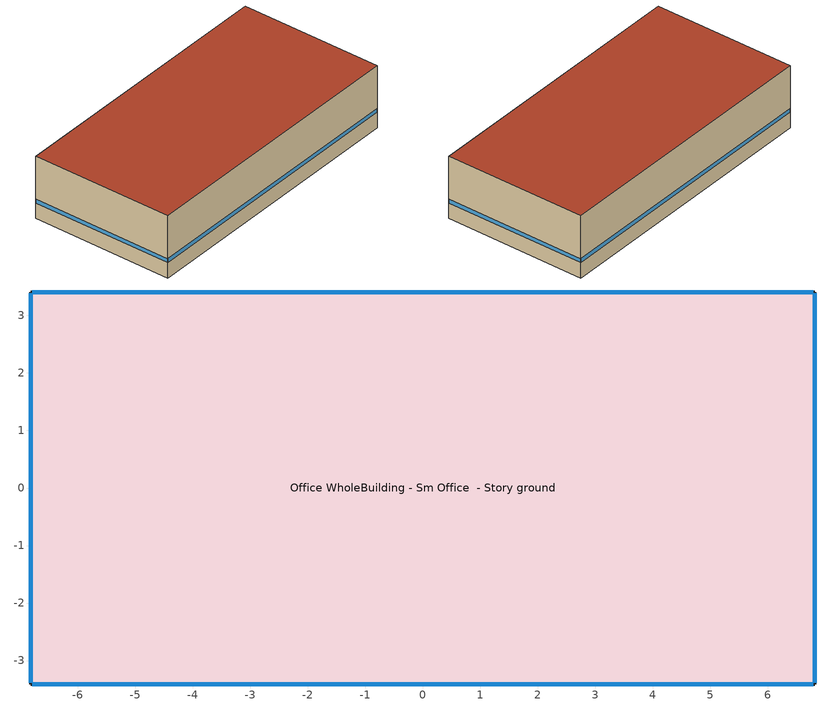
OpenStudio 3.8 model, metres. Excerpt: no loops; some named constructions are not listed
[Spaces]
Office WholeBuilding - Sm Office  - Story ground
 floor ground (Foundation F 1.26W/m*K Perim 40.89m Area 92.9m2): -6.82,-3.41 -6.82,3.41 6.82,3.41 6.82,-3.41 z0
 wall outside: -6.82,3.41 -6.82,-3.41 6.82,-3.41 6.82,3.41 -6.82,3.41 z0:3.05
 window: -6.82,3.38 -6.82,-3.38 / -6.79,-3.41 6.79,-3.41 / 6.82,-3.38 6.82,3.38 / 6.79,3.41 -6.79,3.41 z0.76:0.95
 roof outside: 6.82,-3.41 6.82,3.41 -6.82,3.41 -6.82,-3.41 z3.05
[SizingPeriod:DesignDay] Barometric Pressure {Pa}=99134; Wind Speed {m/s}=3.4; Wind Direction {deg}=260; Rain Indicator=No; Snow Indicator=No; Day of Month=21; Day Type=SummerDesignDay; Daylight Saving Time Indicator=No; Humidity Condition Type=Wetbulb; Dry-Bulb Temperature Range Modifier Type=DefaultMultipliers; Solar Model Indicator=ASHRAETau
Name | Maximum Dry-Bulb Temperature {C} | Daily Dry-Bulb Temperature Range {deltaC} | Month | Wetbulb or DewPoint at Maximum Dry-Bulb {C} | ASHRAE Clear Sky Optical Depth for Beam Irradiance | ASHRAE Clear Sky Optical Depth for Diffuse Irradiance
Nashville Metropoli October .4% Condns DB=>MCWB 1 | 29.6 | 11.9 | 10 | 20.1 | 0.373 | 2.435
Nashville Metropoli September .4% Condns DB=>MCWB 1 | 34.3 | 11.1 | 9 | 21.8 | 0.405 | 2.346
[Schedule:Day]
Clothing Schedule Summer Clothes: 24, 0, 0.5
Office BLDG_EQUIP_EndUseData Sat Day: No, 0, 15, 0.61447, 0, 30, 0.615848, 0, 45, 0.617226, 1, 0, 0.618683, 1, 15, 0.62014, 1, 30, 0.621597, 1, 45, 0.623055, 2, 0, 0.624194, 2, 15, 0.625333, 2, 30, 0.626472, 2, 45, 0.627611, 3, 0, 0.627908, 3, 15, 0.628205, 3, 30, 0.628503, 3, 45, 0.6288, 4, 0, 0.62717, 4, 15, 0.625539, 4, 30, 0.623909, 4, 45, 0.62416, 5, 0, 0.624411, 5, 15, 0.624663, 5, 30, 0.624914, 5, 45, 0.623406, 6, 0, 0.621899, 6, 15, 0.620391, 6, 30, 0.618884, 6, 45, 0.618176, 7, 0, 0.617469, 7, 15, 0.616761, 7, 30, 0.616053, 7, 45, 0.615823, 8, 0, 0.615593, 8, 15, 0.615362, 8, 30, 0.615132, 8, 45, 0.615107, 9, 0, 0.615082, 9, 15, 0.615057, 9, 30, 0.615031, 9, 45, 0.614985, 10, 0, 0.614939, 10, 15, 0.614893, 10, 30, 0.614847, 10, 45, 0.614692, 11, 0, 0.614537, 11, 15, 0.614382, 11, 30, 0.614227, 11, 45, 0.613817, 12, 0, 0.613407, 12, 15, 0.612996, 12, 30, 0.612586, 12, 45, 0.611003, 13, 0, 0.60942, 13, 15, 0.607837, 13, 30, 0.606254, 13, 45, 0.604475, 14, 0, 0.602695, 14, 15, 0.600915, 14, 30, 0.599136, 14, 45, 0.598692, 15, 0, 0.598248, 15, 15, 0.597804, 15, 30, 0.59736, 15, 45, 0.59772, 16, 0, 0.59808, 16, 15, 0.59844, 16, 30, 0.598801, 16, 45, 0.599353, 17, 0, 0.599906, 17, 15, 0.600459, 17, 30, 0.601012, 17, 45, 0.601455, 18, 0, 0.601899, 18, 15, 0.602343, 18, 30, 0.602787, 18, 45, 0.603487, 19, 0, 0.604187, 19, 15, 0.604888, 19, 30, 0.605588, 19, 45, 0.606288, 20, 0, 0.606305, 20, 15, 0.606321, 20, 30, 0.606338, 20, 45, 0.606355, 21, 0, 0.606229, 21, 15, 0.606104, 21, 30, 0.605978, 21, 45, 0.605852, 22, 0, 0.606317, 22, 15, 0.606782, 22, 30, 0.607247, 22, 45, 0.607712, 23, 0, 0.608712, 23, 15, 0.609713, 23, 30, 0.610714, 23, 45, 0.611715, 24, 0, 0.613093
Office BLDG_EQUIP_EndUseData Sun Day: No, 0, 15, 0.62393, 0, 30, 0.609974, 0, 45, 0.610075, 1, 0, 0.610176, 1, 15, 0.610277, 1, 30, 0.610379, 1, 45, 0.609835, 2, 0, 0.609292, 2, 15, 0.608748, 2, 30, 0.608205, 2, 45, 0.608154, 3, 0, 0.608104, 3, 15, 0.608053, 3, 30, 0.608003, 3, 45, 0.608542, 4, 0, 0.609081, 4, 15, 0.60962, 4, 30, 0.61016, 4, 45, 0.611326, 5, 0, 0.612493, 5, 15, 0.61366, 5, 30, 0.614827, 5, 45, 0.616832, 6, 0, 0.618838, 6, 15, 0.620843, 6, 30, 0.622848, 6, 45, 0.625064, 7, 0, 0.62728, 7, 15, 0.629496, 7, 30, 0.631711, 7, 45, 0.633359, 8, 0, 0.635006, 8, 15, 0.636653, 8, 30, 0.6383, 8, 45, 0.638266, 9, 0, 0.638233, 9, 15, 0.638199, 9, 30, 0.638165, 9, 45, 0.635045, 10, 0, 0.631925, 10, 15, 0.628804, 10, 30, 0.625684, 10, 45, 0.624768, 11, 0, 0.624788, 11, 15, 0.624808, 11, 30, 0.624828, 11, 45, 0.624848, 12, 0, 0.624868, 12, 15, 0.624888, 12, 30, 0.624908, 12, 45, 0.624928, 13, 0, 0.624948, 13, 15, 0.624968, 13, 30, 0.624988, 13, 45, 0.625603, 14, 0, 0.626218, 14, 15, 0.626833, 14, 30, 0.627448, 14, 45, 0.627785, 15, 0, 0.628122, 15, 15, 0.628459, 15, 30, 0.628796, 15, 45, 0.628506, 16, 0, 0.628215, 16, 15, 0.627924, 16, 30, 0.627634, 16, 45, 0.626526, 17, 0, 0.625418, 17, 15, 0.62431, 17, 30, 0.623202, 17, 45, 0.62158, 18, 0, 0.619958, 18, 15, 0.618336, 18, 30, 0.616714, 18, 45, 0.615767, 19, 0, 0.614819, 19, 15, 0.613871, 19, 30, 0.612923, 19, 45, 0.611613, 20, 0, 0.610303, 20, 15, 0.608993, 20, 30, 0.607682, 20, 45, 0.607358, 21, 0, 0.607034, 21, 15, 0.606709, 21, 30, 0.606385, 21, 45, 0.606524, 22, 0, 0.606663, 22, 15, 0.606802, 22, 30, 0.606941, 22, 45, 0.607872, 23, 0, 0.608803, 23, 15, 0.609734, 23, 30, 0.610665, 23, 45, 0.610492, 24, 0, 0.61032
Small Office Infil Quarter On Sun Day: No, 24, 0, 1
Small Office Infil Quarter On WntrDsn|Sat Day: No, 6, 0, 1, 18, 0, 0.25, 24, 0, 1
OfficeSmall BLDG_SWH_SCH Default 2; OfficeSmall BLDG_SWH_SCH Default 3: No, 24, 0, 0
